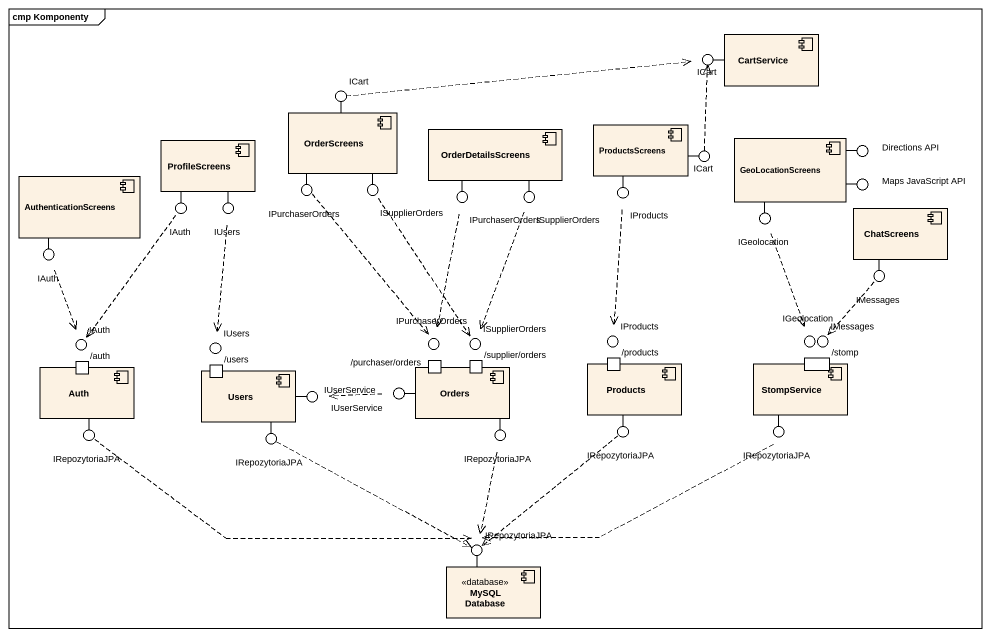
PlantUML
@startuml
mainframe cmp Komponenty
component CartService
() ICart
component OrderScreens
() "ICart" as ICart_2
component ProfileScreens
component OrderDetailsScreens
component ProductsScreens
() "ICart" as ICart_3
component GeoLocationScreens
() "Directions API" as Directions_API
component AuthenticationScreens
() IAuth
() IUsers
() IPurchaserOrders
() ISupplierOrders
() "IPurchaserOrders" as IPurchaserOrders_2
() "ISupplierOrders" as ISupplierOrders_2
() IProducts
() "Maps JavaScript API" as Maps_JavaScript_API
() IGeolocation
component ChatScreens
() "IAuth" as IAuth_2
() IMessages
() "IAuth" as IAuth_3
() "IUsers" as IUsers_2
() "IPurchaserOrders" as IPurchaserOrders_3
() "ISupplierOrders" as ISupplierOrders_3
() "IProducts" as IProducts_2
() "IGeolocation" as IGeolocation_2
() "IMessages" as IMessages_2
component Auth {
  port "/auth" as auth
}
component Users {
  port "/users" as users
}
() IUserService
component Orders {
  port "/purchaser/orders" as purchaser_orders
  port "/supplier/orders" as supplier_orders
}
component Products {
  port "/products" as products
}
component StompService {
  port "/stomp" as stomp
}
() IRepozytoriaJPA
() "IRepozytoriaJPA" as IRepozytoriaJPA_2
() "IUserService" as IUserService_2
() "IRepozytoriaJPA" as IRepozytoriaJPA_3
() "IRepozytoriaJPA" as IRepozytoriaJPA_4
() "IRepozytoriaJPA" as IRepozytoriaJPA_5
() "IRepozytoriaJPA" as IRepozytoriaJPA_6
component "MySQL Database" as MySQL_Database <<database>>
CartService -left- ICart
OrderScreens -up- ICart_2
ProductsScreens -right- ICart_3
GeoLocationScreens -right- Directions_API
ProfileScreens -- IAuth
ProfileScreens -- IUsers
OrderScreens -- IPurchaserOrders
OrderScreens -- ISupplierOrders
OrderDetailsScreens -- IPurchaserOrders_2
OrderDetailsScreens -- ISupplierOrders_2
ProductsScreens -- IProducts
GeoLocationScreens -right- Maps_JavaScript_API
GeoLocationScreens -- IGeolocation
AuthenticationScreens -- IAuth_2
ChatScreens -- IMessages
Orders -left- IUserService
Auth -- IRepozytoriaJPA
Users -- IRepozytoriaJPA_2
Users -right- IUserService_2
Orders -- IRepozytoriaJPA_3
Products -- IRepozytoriaJPA_4
StompService -- IRepozytoriaJPA_5
MySQL_Database -up- IRepozytoriaJPA_6
ICart_2 .right.> ICart
ICart_3 .up.> ICart
IAuth ..> IAuth_3
IUsers ..> IUsers_2
IPurchaserOrders ..> IPurchaserOrders_3
ISupplierOrders ..> ISupplierOrders_3
IPurchaserOrders_2 ..> IPurchaserOrders_3
ISupplierOrders_2 ..> ISupplierOrders_3
IProducts ..> IProducts_2
IGeolocation ..> IGeolocation_2
IAuth_2 ..> IAuth_3
IMessages ..> IMessages_2
IUserService .left.> IUserService_2
IRepozytoriaJPA .right.> IRepozytoriaJPA_6
IRepozytoriaJPA_2 .right.> IRepozytoriaJPA_6
IRepozytoriaJPA_3 ..> IRepozytoriaJPA_6
IRepozytoriaJPA_4 ..> IRepozytoriaJPA_6
IRepozytoriaJPA_5 .left.> IRepozytoriaJPA_6
@enduml
